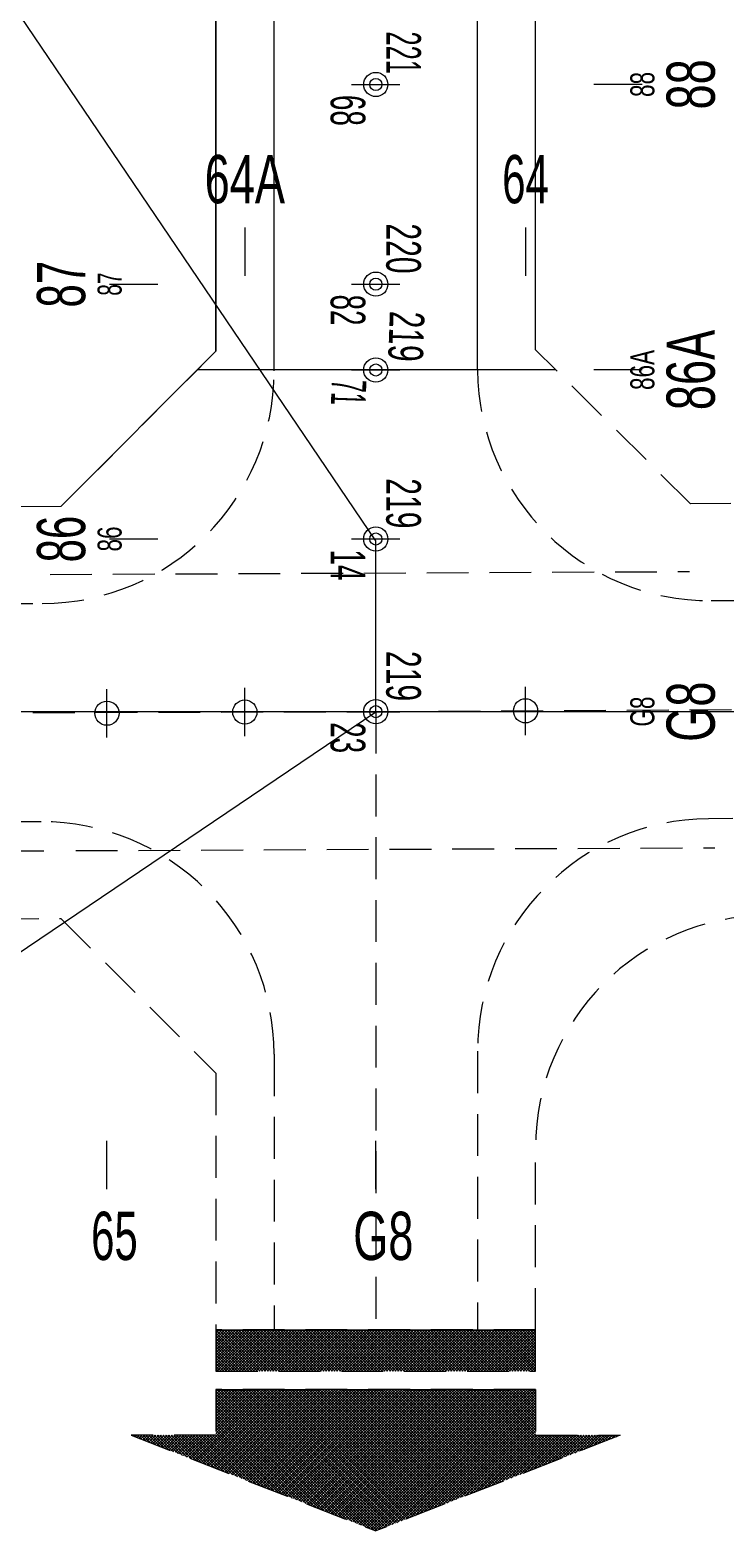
# Model space of a CAD drawing. Header units: metres. Extents: x 69935 to 70534, y 9700 to 9872.
# Drawn here: x 70262 to 70297.9, y 9699.6 to 9777.1 of the extents above; entities that cross this region are included whole.
import ezdxf
from ezdxf.enums import TextEntityAlignment as Align

# ---------------------------------------------------------------- set-up
doc = ezdxf.new("R2010")
doc.units = ezdxf.units.M
doc.header["$LTSCALE"] = 0.72
doc.linetypes.add('MEDIUM_DASHED', pattern=[4.5, 3, -1.5])
for name, color, linetype, lineweight in [('19', 7, 'Continuous', 13), ('2', 7, 'MEDIUM_DASHED', 13), ('22', 7, 'Continuous', 13), ('23', 7, 'Continuous', 13), ('24', 7, 'Continuous', 13), ('25', 7, 'MEDIUM_DASHED', 13), ('3', 7, 'Continuous', 13), ('32', 7, 'Continuous', 13), ('38', 7, 'Continuous', 13), ('39', 7, 'Continuous', 13), ('40', 7, 'Continuous', 13)]:
    doc.layers.add(name, color=color, linetype=linetype, lineweight=lineweight)
doc.layers.add('31', color=7, linetype='Continuous')

msp = doc.modelspace()

# ---------------------------------------------------------------- linework, layer by layer
at = {"layer": '19'}
for p, q in [((70278.59, 9774.27), (70281.09, 9774.27)), ((70278.59, 9763.97), (70281.09, 9763.97)), ((70278.59, 9759.54), (70281.09, 9759.54)), ((70278.59, 9750.82), (70281.09, 9750.82)), ((70265.96, 9740.58), (70265.96, 9743.08)), ((70273.08, 9740.64), (70273.08, 9743.14)), ((70287.57, 9740.7), (70287.57, 9743.2)), ((70278.59, 9741.91), (70281.09, 9741.91))]:
    msp.add_line(p, q, dxfattribs=at)
for centre in [(70279.8411, 9774.2686), (70279.8411, 9763.9686), (70279.8411, 9759.5386), (70279.8411, 9750.8186), (70287.5711, 9741.9545), (70265.9611, 9741.8309), (70273.0811, 9741.8905), (70279.8411, 9741.9086)]:
    msp.add_circle(centre, 0.625, dxfattribs=at)
at = {"layer": '2', "linetype": 'Continuous'}
msp.add_lwpolyline([(70236.12, 9712.39), (70279.84, 9741.91), (70279.84, 9750.72), (70229.53, 9824.97), (70292.82, 9844.52), (70443.42, 9845.11)], dxfattribs=at)
at = {"layer": '22', "linetype": 'MEDIUM_DASHED'}
for p, q in [((70279.84, 9741.91), (70279.84, 9710.01)), ((70271.59, 9710.01), (70288.09, 9710.01))]:
    msp.add_line(p, q, dxfattribs=at)
at = {"layer": '22'}
for p, q in [((70273.73, 9707.88), (70271.59, 9710.01)), ((70271.59, 9707.97), (70273.63, 9710.01)), ((70271.59, 9708.11), (70273.49, 9710.01)), ((70271.59, 9708.26), (70273.34, 9710.01)), ((70271.59, 9708.4), (70273.2, 9710.01)), ((70271.59, 9708.54), (70273.06, 9710.01)), ((70271.59, 9708.69), (70272.91, 9710.01)), ((70271.59, 9708.83), (70272.77, 9710.01)), ((70271.59, 9708.97), (70272.62, 9710.01)), ((70271.59, 9709.12), (70272.48, 9710.01)), ((70271.59, 9709.26), (70272.34, 9710.01)), ((70271.59, 9709.4), (70272.19, 9710.01)), ((70271.59, 9709.55), (70272.05, 9710.01)), ((70271.59, 9709.69), (70271.91, 9710.01)), ((70271.59, 9709.83), (70271.76, 9710.01)), ((70271.59, 9709.98), (70271.62, 9710.01)), ((70273.58, 9707.88), (70271.59, 9709.87)), ((70273.44, 9707.88), (70271.59, 9709.72)), ((70273.29, 9707.88), (70271.59, 9709.58)), ((70273.15, 9707.88), (70271.59, 9709.44)), ((70273.01, 9707.88), (70271.59, 9709.29)), ((70271.64, 9707.88), (70273.77, 9710.01)), ((70273.87, 9707.88), (70271.74, 9710.01)), ((70271.79, 9707.88), (70273.92, 9710.01)), ((70274.01, 9707.88), (70271.88, 9710.01)), ((70271.93, 9707.88), (70274.06, 9710.01)), ((70274.16, 9707.88), (70272.03, 9710.01)), ((70272.07, 9707.88), (70274.2, 9710.01)), ((70274.3, 9707.88), (70272.17, 9710.01)), ((70272.22, 9707.88), (70274.35, 9710.01)), ((70274.44, 9707.88), (70272.31, 9710.01)), ((70272.36, 9707.88), (70274.49, 9710.01)), ((70274.59, 9707.88), (70272.46, 9710.01)), ((70272.5, 9707.88), (70274.63, 9710.01)), ((70274.73, 9707.88), (70272.6, 9710.01)), ((70272.65, 9707.88), (70274.78, 9710.01)), ((70274.87, 9707.88), (70272.74, 9710.01)), ((70272.79, 9707.88), (70274.92, 9710.01)), ((70275.02, 9707.88), (70272.89, 9710.01)), ((70272.93, 9707.88), (70275.07, 9710.01)), ((70275.16, 9707.88), (70273.03, 9710.01)), ((70273.08, 9707.88), (70275.21, 9710.01)), ((70275.3, 9707.88), (70273.17, 9710.01)), ((70273.22, 9707.88), (70275.35, 9710.01)), ((70275.45, 9707.88), (70273.32, 9710.01)), ((70273.37, 9707.88), (70275.5, 9710.01)), ((70275.59, 9707.88), (70273.46, 9710.01)), ((70273.51, 9707.88), (70275.64, 9710.01)), ((70275.74, 9707.88), (70273.6, 9710.01)), ((70273.65, 9707.88), (70275.78, 9710.01)), ((70275.88, 9707.88), (70273.75, 9710.01)), ((70273.8, 9707.88), (70275.93, 9710.01)), ((70276.02, 9707.88), (70273.89, 9710.01)), ((70273.94, 9707.88), (70276.07, 9710.01)), ((70276.17, 9707.88), (70274.04, 9710.01)), ((70274.08, 9707.88), (70276.21, 9710.01)), ((70276.31, 9707.88), (70274.18, 9710.01)), ((70274.23, 9707.88), (70276.36, 9710.01)), ((70276.45, 9707.88), (70274.32, 9710.01)), ((70274.37, 9707.88), (70276.5, 9710.01)), ((70276.6, 9707.88), (70274.47, 9710.01)), ((70274.51, 9707.88), (70276.64, 9710.01)), ((70276.74, 9707.88), (70274.61, 9710.01)), ((70274.66, 9707.88), (70276.79, 9710.01)), ((70276.88, 9707.88), (70274.75, 9710.01)), ((70274.8, 9707.88), (70276.93, 9710.01)), ((70277.03, 9707.88), (70274.9, 9710.01)), ((70274.94, 9707.88), (70277.08, 9710.01)), ((70277.17, 9707.88), (70275.04, 9710.01)), ((70275.09, 9707.88), (70277.22, 9710.01)), ((70277.31, 9707.88), (70275.18, 9710.01)), ((70275.23, 9707.88), (70277.36, 9710.01)), ((70277.46, 9707.88), (70275.33, 9710.01)), ((70275.38, 9707.88), (70277.51, 9710.01)), ((70277.6, 9707.88), (70275.47, 9710.01)), ((70275.52, 9707.88), (70277.65, 9710.01)), ((70277.75, 9707.88), (70275.61, 9710.01)), ((70275.66, 9707.88), (70277.79, 9710.01)), ((70277.89, 9707.88), (70275.76, 9710.01)), ((70275.81, 9707.88), (70277.94, 9710.01)), ((70278.03, 9707.88), (70275.9, 9710.01)), ((70275.95, 9707.88), (70278.08, 9710.01)), ((70278.18, 9707.88), (70276.05, 9710.01)), ((70276.09, 9707.88), (70278.22, 9710.01)), ((70278.32, 9707.88), (70276.19, 9710.01)), ((70276.24, 9707.88), (70278.37, 9710.01)), ((70278.46, 9707.88), (70276.33, 9710.01)), ((70276.38, 9707.88), (70278.51, 9710.01)), ((70278.61, 9707.88), (70276.48, 9710.01)), ((70276.52, 9707.88), (70278.65, 9710.01)), ((70278.75, 9707.88), (70276.62, 9710.01)), ((70276.67, 9707.88), (70278.8, 9710.01)), ((70278.89, 9707.88), (70276.76, 9710.01)), ((70276.81, 9707.88), (70278.94, 9710.01)), ((70279.04, 9707.88), (70276.91, 9710.01)), ((70276.95, 9707.88), (70279.09, 9710.01)), ((70279.18, 9707.88), (70277.05, 9710.01)), ((70277.1, 9707.88), (70279.23, 9710.01)), ((70279.32, 9707.88), (70277.19, 9710.01)), ((70277.24, 9707.88), (70279.37, 9710.01)), ((70279.47, 9707.88), (70277.34, 9710.01)), ((70277.39, 9707.88), (70279.52, 9710.01)), ((70279.61, 9707.88), (70277.48, 9710.01)), ((70277.53, 9707.88), (70279.66, 9710.01)), ((70279.76, 9707.88), (70277.62, 9710.01)), ((70277.67, 9707.88), (70279.8, 9710.01)), ((70279.9, 9707.88), (70277.77, 9710.01)), ((70277.82, 9707.88), (70279.95, 9710.01)), ((70280.04, 9707.88), (70277.91, 9710.01)), ((70277.96, 9707.88), (70280.09, 9710.01)), ((70280.19, 9707.88), (70278.06, 9710.01)), ((70278.1, 9707.88), (70280.23, 9710.01)), ((70280.33, 9707.88), (70278.2, 9710.01)), ((70278.25, 9707.88), (70280.38, 9710.01)), ((70280.47, 9707.88), (70278.34, 9710.01)), ((70278.39, 9707.88), (70280.52, 9710.01)), ((70280.62, 9707.88), (70278.49, 9710.01)), ((70278.53, 9707.88), (70280.66, 9710.01)), ((70280.76, 9707.88), (70278.63, 9710.01)), ((70278.68, 9707.88), (70280.81, 9710.01)), ((70280.9, 9707.88), (70278.77, 9710.01)), ((70278.82, 9707.88), (70280.95, 9710.01)), ((70281.05, 9707.88), (70278.92, 9710.01)), ((70278.96, 9707.88), (70281.1, 9710.01)), ((70281.19, 9707.88), (70279.06, 9710.01)), ((70279.11, 9707.88), (70281.24, 9710.01)), ((70281.33, 9707.88), (70279.2, 9710.01)), ((70279.25, 9707.88), (70281.38, 9710.01)), ((70281.48, 9707.88), (70279.35, 9710.01)), ((70279.4, 9707.88), (70281.53, 9710.01)), ((70281.62, 9707.88), (70279.49, 9710.01)), ((70279.54, 9707.88), (70281.67, 9710.01)), ((70281.77, 9707.88), (70279.63, 9710.01)), ((70279.68, 9707.88), (70281.81, 9710.01)), ((70281.91, 9707.88), (70279.78, 9710.01)), ((70279.83, 9707.88), (70281.96, 9710.01)), ((70282.05, 9707.88), (70279.92, 9710.01)), ((70279.97, 9707.88), (70282.1, 9710.01)), ((70282.2, 9707.88), (70280.07, 9710.01)), ((70280.11, 9707.88), (70282.24, 9710.01)), ((70282.34, 9707.88), (70280.21, 9710.01)), ((70280.26, 9707.88), (70282.39, 9710.01)), ((70282.48, 9707.88), (70280.35, 9710.01)), ((70280.4, 9707.88), (70282.53, 9710.01)), ((70282.63, 9707.88), (70280.5, 9710.01)), ((70280.54, 9707.88), (70282.67, 9710.01)), ((70282.77, 9707.88), (70280.64, 9710.01)), ((70280.69, 9707.88), (70282.82, 9710.01)), ((70282.91, 9707.88), (70280.78, 9710.01)), ((70280.83, 9707.88), (70282.96, 9710.01)), ((70283.06, 9707.88), (70280.93, 9710.01)), ((70280.97, 9707.88), (70283.11, 9710.01)), ((70283.2, 9707.88), (70281.07, 9710.01)), ((70281.12, 9707.88), (70283.25, 9710.01)), ((70283.34, 9707.88), (70281.21, 9710.01)), ((70281.26, 9707.88), (70283.39, 9710.01)), ((70283.49, 9707.88), (70281.36, 9710.01)), ((70281.41, 9707.88), (70283.54, 9710.01)), ((70283.63, 9707.88), (70281.5, 9710.01)), ((70281.55, 9707.88), (70283.68, 9710.01)), ((70283.78, 9707.88), (70281.64, 9710.01)), ((70281.69, 9707.88), (70283.82, 9710.01)), ((70283.92, 9707.88), (70281.79, 9710.01)), ((70281.84, 9707.88), (70283.97, 9710.01)), ((70284.06, 9707.88), (70281.93, 9710.01)), ((70281.98, 9707.88), (70284.11, 9710.01)), ((70284.21, 9707.88), (70282.08, 9710.01)), ((70282.12, 9707.88), (70284.25, 9710.01)), ((70284.35, 9707.88), (70282.22, 9710.01)), ((70282.27, 9707.88), (70284.4, 9710.01)), ((70284.49, 9707.88), (70282.36, 9710.01)), ((70282.41, 9707.88), (70284.54, 9710.01)), ((70284.64, 9707.88), (70282.51, 9710.01)), ((70282.55, 9707.88), (70284.68, 9710.01)), ((70284.78, 9707.88), (70282.65, 9710.01)), ((70282.7, 9707.88), (70284.83, 9710.01)), ((70284.92, 9707.88), (70282.79, 9710.01)), ((70282.84, 9707.88), (70284.97, 9710.01)), ((70285.07, 9707.88), (70282.94, 9710.01)), ((70282.98, 9707.88), (70285.12, 9710.01)), ((70285.21, 9707.88), (70283.08, 9710.01)), ((70283.13, 9707.88), (70285.26, 9710.01)), ((70285.35, 9707.88), (70283.22, 9710.01)), ((70283.27, 9707.88), (70285.4, 9710.01)), ((70285.5, 9707.88), (70283.37, 9710.01)), ((70283.42, 9707.88), (70285.55, 9710.01)), ((70285.64, 9707.88), (70283.51, 9710.01)), ((70283.56, 9707.88), (70285.69, 9710.01)), ((70285.79, 9707.88), (70283.65, 9710.01)), ((70283.7, 9707.88), (70285.83, 9710.01)), ((70285.93, 9707.88), (70283.8, 9710.01)), ((70283.85, 9707.88), (70285.98, 9710.01)), ((70286.07, 9707.88), (70283.94, 9710.01)), ((70283.99, 9707.88), (70286.12, 9710.01)), ((70286.22, 9707.88), (70284.09, 9710.01)), ((70284.13, 9707.88), (70286.26, 9710.01)), ((70286.36, 9707.88), (70284.23, 9710.01)), ((70284.28, 9707.88), (70286.41, 9710.01)), ((70286.5, 9707.88), (70284.37, 9710.01)), ((70284.42, 9707.88), (70286.55, 9710.01)), ((70286.65, 9707.88), (70284.52, 9710.01)), ((70284.56, 9707.88), (70286.69, 9710.01)), ((70286.79, 9707.88), (70284.66, 9710.01)), ((70284.71, 9707.88), (70286.84, 9710.01)), ((70286.93, 9707.88), (70284.8, 9710.01)), ((70284.85, 9707.88), (70286.98, 9710.01)), ((70287.08, 9707.88), (70284.95, 9710.01)), ((70284.99, 9707.88), (70287.13, 9710.01)), ((70287.22, 9707.88), (70285.09, 9710.01)), ((70285.14, 9707.88), (70287.27, 9710.01)), ((70287.36, 9707.88), (70285.23, 9710.01)), ((70285.28, 9707.88), (70287.41, 9710.01)), ((70287.51, 9707.88), (70285.38, 9710.01)), ((70285.43, 9707.88), (70287.56, 9710.01)), ((70287.65, 9707.88), (70285.52, 9710.01)), ((70285.57, 9707.88), (70287.7, 9710.01)), ((70287.8, 9707.88), (70285.66, 9710.01)), ((70285.71, 9707.88), (70287.84, 9710.01)), ((70287.94, 9707.88), (70285.81, 9710.01)), ((70285.86, 9707.88), (70287.99, 9710.01)), ((70288.08, 9707.88), (70285.95, 9710.01)), ((70286, 9707.88), (70288.09, 9709.97)), ((70288.09, 9708.01), (70286.1, 9710.01)), ((70286.14, 9707.88), (70288.09, 9709.82)), ((70288.09, 9708.15), (70286.24, 9710.01)), ((70286.29, 9707.88), (70288.09, 9709.68)), ((70288.09, 9708.3), (70286.38, 9710.01)), ((70286.43, 9707.88), (70288.09, 9709.54)), ((70288.09, 9708.44), (70286.53, 9710.01)), ((70286.57, 9707.88), (70288.09, 9709.39)), ((70288.09, 9708.59), (70286.67, 9710.01)), ((70288.09, 9708.73), (70286.81, 9710.01)), ((70288.09, 9708.87), (70286.96, 9710.01)), ((70288.09, 9709.02), (70287.1, 9710.01)), ((70288.09, 9709.16), (70287.24, 9710.01)), ((70288.09, 9709.3), (70287.39, 9710.01)), ((70288.09, 9709.45), (70287.53, 9710.01)), ((70288.09, 9709.59), (70287.67, 9710.01)), ((70288.09, 9709.73), (70287.82, 9710.01)), ((70288.09, 9709.88), (70287.96, 9710.01)), ((70272.86, 9707.88), (70271.59, 9709.15)), ((70272.72, 9707.88), (70271.59, 9709)), ((70272.58, 9707.88), (70271.59, 9708.86)), ((70272.43, 9707.88), (70271.59, 9708.72)), ((70272.29, 9707.88), (70271.59, 9708.57)), ((70286.72, 9707.88), (70288.09, 9709.25)), ((70286.86, 9707.88), (70288.09, 9709.11)), ((70287, 9707.88), (70288.09, 9708.96)), ((70287.15, 9707.88), (70288.09, 9708.82)), ((70287.29, 9707.88), (70288.09, 9708.67)), ((70287.44, 9707.88), (70288.09, 9708.53)), ((70272.15, 9707.88), (70271.59, 9708.43)), ((70272, 9707.88), (70271.59, 9708.29)), ((70271.86, 9707.88), (70271.59, 9708.14)), ((70271.72, 9707.88), (70271.59, 9708)), ((70287.58, 9707.88), (70288.09, 9708.39)), ((70287.72, 9707.88), (70288.09, 9708.24)), ((70287.87, 9707.88), (70288.09, 9708.1)), ((70288.01, 9707.88), (70288.09, 9707.96)), ((70270.41, 9703.34), (70274.01, 9706.94)), ((70270.51, 9703.3), (70274.15, 9706.94)), ((70270.61, 9703.26), (70274.29, 9706.94)), ((70270.71, 9703.22), (70274.44, 9706.94)), ((70270.82, 9703.17), (70274.58, 9706.94)), ((70270.92, 9703.13), (70274.72, 9706.94)), ((70271.02, 9703.09), (70274.87, 9706.94)), ((70271.13, 9703.05), (70275.01, 9706.94)), ((70271.23, 9703.01), (70275.15, 9706.94)), ((70271.33, 9702.97), (70275.3, 9706.94)), ((70271.44, 9702.93), (70275.44, 9706.94)), ((70271.54, 9702.89), (70275.59, 9706.94)), ((70271.59, 9704.67), (70273.86, 9706.94)), ((70271.59, 9704.81), (70273.72, 9706.94)), ((70271.59, 9704.95), (70273.58, 9706.94)), ((70271.59, 9705.1), (70273.43, 9706.94)), ((70271.59, 9705.24), (70273.29, 9706.94)), ((70271.59, 9705.38), (70273.14, 9706.94)), ((70271.59, 9705.53), (70273, 9706.94)), ((70271.59, 9705.67), (70272.86, 9706.94)), ((70271.59, 9705.81), (70272.71, 9706.94)), ((70271.59, 9705.96), (70272.57, 9706.94)), ((70271.59, 9706.1), (70272.43, 9706.94)), ((70271.59, 9706.25), (70272.28, 9706.94)), ((70271.59, 9706.39), (70272.14, 9706.94)), ((70271.59, 9706.53), (70272, 9706.94)), ((70271.59, 9706.68), (70271.85, 9706.94)), ((70271.59, 9706.82), (70271.71, 9706.94)), ((70271.64, 9702.85), (70275.73, 9706.94)), ((70278.36, 9700.22), (70271.65, 9706.94)), ((70271.75, 9702.81), (70275.87, 9706.94)), ((70278.6, 9700.13), (70271.79, 9706.94)), ((70271.85, 9702.77), (70276.02, 9706.94)), ((70278.84, 9700.04), (70271.94, 9706.94)), ((70271.95, 9702.73), (70276.16, 9706.94)), ((70272.06, 9702.69), (70276.3, 9706.94)), ((70279.07, 9699.95), (70272.08, 9706.94)), ((70272.16, 9702.65), (70276.45, 9706.94)), ((70279.31, 9699.85), (70272.22, 9706.94)), ((70272.26, 9702.61), (70276.59, 9706.94)), ((70279.54, 9699.76), (70272.37, 9706.94)), ((70272.37, 9702.57), (70276.73, 9706.94)), ((70272.47, 9702.53), (70276.88, 9706.94)), ((70279.78, 9699.67), (70272.51, 9706.94)), ((70272.57, 9702.49), (70277.02, 9706.94)), ((70279.92, 9699.67), (70272.65, 9706.94)), ((70272.68, 9702.45), (70277.17, 9706.94)), ((70272.78, 9702.41), (70277.31, 9706.94)), ((70280.02, 9699.71), (70272.8, 9706.94)), ((70272.88, 9702.37), (70277.45, 9706.94)), ((70280.12, 9699.75), (70272.94, 9706.94)), ((70272.99, 9702.33), (70277.6, 9706.94)), ((70280.23, 9699.79), (70273.08, 9706.94)), ((70273.09, 9702.29), (70277.74, 9706.94)), ((70273.19, 9702.25), (70277.88, 9706.94)), ((70280.33, 9699.84), (70273.23, 9706.94)), ((70273.29, 9702.21), (70278.03, 9706.94)), ((70280.43, 9699.88), (70273.37, 9706.94)), ((70273.4, 9702.17), (70278.17, 9706.94)), ((70273.5, 9702.12), (70278.31, 9706.94)), ((70280.54, 9699.92), (70273.51, 9706.94)), ((70273.6, 9702.08), (70278.46, 9706.94)), ((70280.64, 9699.96), (70273.66, 9706.94)), ((70273.71, 9702.04), (70278.6, 9706.94)), ((70280.74, 9700), (70273.8, 9706.94)), ((70273.81, 9702), (70278.74, 9706.94)), ((70273.91, 9701.96), (70278.89, 9706.94)), ((70280.85, 9700.04), (70273.95, 9706.94)), ((70274.02, 9701.92), (70279.03, 9706.94)), ((70280.95, 9700.08), (70274.09, 9706.94)), ((70274.12, 9701.88), (70279.18, 9706.94)), ((70274.22, 9701.84), (70279.32, 9706.94)), ((70281.05, 9700.12), (70274.23, 9706.94)), ((70274.33, 9701.8), (70279.46, 9706.94)), ((70281.16, 9700.16), (70274.38, 9706.94)), ((70274.43, 9701.76), (70279.61, 9706.94)), ((70281.26, 9700.2), (70274.52, 9706.94)), ((70274.53, 9701.72), (70279.75, 9706.94)), ((70274.64, 9701.68), (70279.89, 9706.94)), ((70281.36, 9700.24), (70274.66, 9706.94)), ((70274.74, 9701.64), (70280.04, 9706.94)), ((70281.47, 9700.28), (70274.81, 9706.94)), ((70274.84, 9701.6), (70280.18, 9706.94)), ((70281.57, 9700.32), (70274.95, 9706.94)), ((70274.95, 9701.56), (70280.32, 9706.94)), ((70275.05, 9701.52), (70280.47, 9706.94)), ((70281.67, 9700.36), (70275.09, 9706.94)), ((70275.15, 9701.48), (70280.61, 9706.94)), ((70281.77, 9700.4), (70275.24, 9706.94)), ((70275.26, 9701.44), (70280.75, 9706.94)), ((70275.36, 9701.4), (70280.9, 9706.94)), ((70281.88, 9700.44), (70275.38, 9706.94)), ((70275.46, 9701.36), (70281.04, 9706.94)), ((70281.98, 9700.48), (70275.52, 9706.94)), ((70275.56, 9701.32), (70281.19, 9706.94)), ((70282.08, 9700.52), (70275.67, 9706.94)), ((70275.67, 9701.28), (70281.33, 9706.94)), ((70275.77, 9701.24), (70281.47, 9706.94)), ((70282.19, 9700.56), (70275.81, 9706.94)), ((70275.87, 9701.2), (70281.62, 9706.94)), ((70282.29, 9700.6), (70275.96, 9706.94)), ((70275.98, 9701.16), (70281.76, 9706.94)), ((70276.08, 9701.12), (70281.9, 9706.94)), ((70282.39, 9700.64), (70276.1, 9706.94)), ((70276.18, 9701.07), (70282.05, 9706.94)), ((70282.5, 9700.68), (70276.24, 9706.94)), ((70276.29, 9701.03), (70282.19, 9706.94)), ((70282.6, 9700.72), (70276.39, 9706.94)), ((70276.39, 9700.99), (70282.33, 9706.94)), ((70276.49, 9700.95), (70282.48, 9706.94)), ((70282.7, 9700.76), (70276.53, 9706.94)), ((70276.6, 9700.91), (70282.62, 9706.94)), ((70282.81, 9700.8), (70276.67, 9706.94)), ((70276.7, 9700.87), (70282.76, 9706.94)), ((70276.8, 9700.83), (70282.91, 9706.94)), ((70282.91, 9700.84), (70276.82, 9706.94)), ((70276.91, 9700.79), (70283.05, 9706.94)), ((70283.01, 9700.89), (70276.96, 9706.94)), ((70277.01, 9700.75), (70283.2, 9706.94)), ((70283.12, 9700.93), (70277.1, 9706.94)), ((70277.11, 9700.71), (70283.34, 9706.94)), ((70277.22, 9700.67), (70283.48, 9706.94)), ((70283.22, 9700.97), (70277.25, 9706.94)), ((70277.32, 9700.63), (70283.63, 9706.94)), ((70283.32, 9701.01), (70277.39, 9706.94)), ((70277.42, 9700.59), (70283.77, 9706.94)), ((70283.43, 9701.05), (70277.53, 9706.94)), ((70277.53, 9700.55), (70283.91, 9706.94)), ((70277.63, 9700.51), (70284.06, 9706.94)), ((70283.53, 9701.09), (70277.68, 9706.94)), ((70277.73, 9700.47), (70284.2, 9706.94)), ((70283.63, 9701.13), (70277.82, 9706.94)), ((70277.84, 9700.43), (70284.34, 9706.94)), ((70277.94, 9700.39), (70284.49, 9706.94)), ((70283.74, 9701.17), (70277.97, 9706.94)), ((70278.04, 9700.35), (70284.63, 9706.94)), ((70283.84, 9701.21), (70278.11, 9706.94)), ((70278.14, 9700.31), (70284.77, 9706.94)), ((70283.94, 9701.25), (70278.25, 9706.94)), ((70278.25, 9700.27), (70284.92, 9706.94)), ((70278.35, 9700.23), (70285.06, 9706.94)), ((70284.04, 9701.29), (70278.4, 9706.94)), ((70278.45, 9700.19), (70285.21, 9706.94)), ((70284.15, 9701.33), (70278.54, 9706.94)), ((70278.56, 9700.15), (70285.35, 9706.94)), ((70278.66, 9700.11), (70285.49, 9706.94)), ((70284.25, 9701.37), (70278.68, 9706.94)), ((70278.76, 9700.07), (70285.64, 9706.94)), ((70284.35, 9701.41), (70278.83, 9706.94)), ((70278.87, 9700.03), (70285.78, 9706.94)), ((70284.46, 9701.45), (70278.97, 9706.94)), ((70278.97, 9699.98), (70285.92, 9706.94)), ((70279.07, 9699.94), (70286.07, 9706.94)), ((70284.56, 9701.49), (70279.11, 9706.94)), ((70279.18, 9699.9), (70286.21, 9706.94)), ((70284.66, 9701.53), (70279.26, 9706.94)), ((70279.28, 9699.86), (70286.35, 9706.94)), ((70279.38, 9699.82), (70286.5, 9706.94)), ((70284.77, 9701.57), (70279.4, 9706.94)), ((70279.49, 9699.78), (70286.64, 9706.94)), ((70284.87, 9701.61), (70279.54, 9706.94)), ((70279.59, 9699.74), (70286.78, 9706.94)), ((70284.97, 9701.65), (70279.69, 9706.94)), ((70279.69, 9699.7), (70286.93, 9706.94)), ((70279.8, 9699.66), (70287.07, 9706.94)), ((70285.08, 9701.69), (70279.83, 9706.94)), ((70279.97, 9699.7), (70287.22, 9706.94)), ((70285.18, 9701.73), (70279.98, 9706.94)), ((70285.28, 9701.77), (70280.12, 9706.94)), ((70280.21, 9699.79), (70287.36, 9706.94)), ((70285.39, 9701.81), (70280.26, 9706.94)), ((70285.49, 9701.85), (70280.41, 9706.94)), ((70280.45, 9699.88), (70287.5, 9706.94)), ((70285.59, 9701.89), (70280.55, 9706.94)), ((70280.68, 9699.97), (70287.65, 9706.94)), ((70285.7, 9701.94), (70280.69, 9706.94)), ((70285.8, 9701.98), (70280.84, 9706.94)), ((70280.92, 9700.06), (70287.79, 9706.94)), ((70285.9, 9702.02), (70280.98, 9706.94)), ((70286.01, 9702.06), (70281.12, 9706.94)), ((70281.15, 9700.16), (70287.93, 9706.94)), ((70286.11, 9702.1), (70281.27, 9706.94)), ((70281.39, 9700.25), (70288.08, 9706.94)), ((70286.21, 9702.14), (70281.41, 9706.94)), ((70286.32, 9702.18), (70281.55, 9706.94)), ((70286.42, 9702.22), (70281.7, 9706.94)), ((70286.52, 9702.26), (70281.84, 9706.94)), ((70286.62, 9702.3), (70281.99, 9706.94)), ((70286.73, 9702.34), (70282.13, 9706.94)), ((70286.83, 9702.38), (70282.27, 9706.94)), ((70286.93, 9702.42), (70282.42, 9706.94)), ((70287.04, 9702.46), (70282.56, 9706.94)), ((70287.14, 9702.5), (70282.7, 9706.94)), ((70287.24, 9702.54), (70282.85, 9706.94)), ((70287.35, 9702.58), (70282.99, 9706.94)), ((70287.45, 9702.62), (70283.13, 9706.94)), ((70287.55, 9702.66), (70283.28, 9706.94)), ((70287.66, 9702.7), (70283.42, 9706.94)), ((70287.76, 9702.74), (70283.57, 9706.94)), ((70287.86, 9702.78), (70283.71, 9706.94)), ((70287.97, 9702.82), (70283.85, 9706.94)), ((70288.07, 9702.86), (70284, 9706.94)), ((70288.17, 9702.9), (70284.14, 9706.94)), ((70288.28, 9702.94), (70284.28, 9706.94)), ((70288.38, 9702.98), (70284.43, 9706.94)), ((70288.48, 9703.03), (70284.57, 9706.94)), ((70288.59, 9703.07), (70284.71, 9706.94)), ((70288.69, 9703.11), (70284.86, 9706.94)), ((70288.79, 9703.15), (70285, 9706.94)), ((70288.9, 9703.19), (70285.14, 9706.94)), ((70289, 9703.23), (70285.29, 9706.94)), ((70289.1, 9703.27), (70285.43, 9706.94)), ((70289.2, 9703.31), (70285.58, 9706.94)), ((70289.31, 9703.35), (70285.72, 9706.94)), ((70288.09, 9704.71), (70285.86, 9706.94)), ((70288.09, 9704.85), (70286.01, 9706.94)), ((70288.09, 9705), (70286.15, 9706.94)), ((70288.09, 9705.14), (70286.29, 9706.94)), ((70288.09, 9705.28), (70286.44, 9706.94)), ((70288.09, 9705.43), (70286.58, 9706.94)), ((70288.09, 9705.57), (70286.72, 9706.94)), ((70288.09, 9705.71), (70286.87, 9706.94)), ((70288.09, 9705.86), (70287.01, 9706.94)), ((70288.09, 9706), (70287.15, 9706.94)), ((70288.09, 9706.14), (70287.3, 9706.94)), ((70288.09, 9706.29), (70287.44, 9706.94)), ((70288.09, 9706.43), (70287.59, 9706.94)), ((70288.09, 9706.58), (70287.73, 9706.94)), ((70288.09, 9706.72), (70287.87, 9706.94)), ((70288.09, 9706.86), (70288.02, 9706.94)), ((70278.13, 9700.31), (70271.59, 9706.85)), ((70277.89, 9700.41), (70271.59, 9706.71)), ((70277.66, 9700.5), (70271.59, 9706.56)), ((70277.42, 9700.59), (70271.59, 9706.42)), ((70277.18, 9700.68), (70271.59, 9706.28)), ((70281.62, 9700.34), (70288.09, 9706.81)), ((70281.86, 9700.43), (70288.09, 9706.66)), ((70282.1, 9700.53), (70288.09, 9706.52)), ((70282.33, 9700.62), (70288.09, 9706.38)), ((70282.57, 9700.71), (70288.09, 9706.23)), ((70276.95, 9700.78), (70271.59, 9706.13)), ((70276.71, 9700.87), (70271.59, 9705.99)), ((70276.48, 9700.96), (70271.59, 9705.85)), ((70276.24, 9701.05), (70271.59, 9705.7)), ((70276.01, 9701.14), (70271.59, 9705.56)), ((70275.77, 9701.24), (70271.59, 9705.42)), ((70282.8, 9700.8), (70288.09, 9706.09)), ((70283.04, 9700.9), (70288.09, 9705.95)), ((70283.28, 9700.99), (70288.09, 9705.8)), ((70283.51, 9701.08), (70288.09, 9705.66)), ((70283.75, 9701.17), (70288.09, 9705.52)), ((70275.53, 9701.33), (70271.59, 9705.27)), ((70275.3, 9701.42), (70271.59, 9705.13)), ((70275.06, 9701.51), (70271.59, 9704.98)), ((70274.83, 9701.61), (70271.59, 9704.84)), ((70274.59, 9701.7), (70271.59, 9704.7)), ((70283.98, 9701.26), (70288.09, 9705.37)), ((70284.22, 9701.36), (70288.09, 9705.23)), ((70284.46, 9701.45), (70288.09, 9705.09)), ((70284.69, 9701.54), (70288.09, 9704.94)), ((70284.93, 9701.63), (70288.09, 9704.8)), ((70285.16, 9701.73), (70288.09, 9704.65)), ((70267.28, 9704.56), (70267.26, 9704.58)), ((70267.31, 9704.55), (70267.34, 9704.58)), ((70267.51, 9704.47), (70267.4, 9704.58)), ((70267.41, 9704.51), (70267.49, 9704.58)), ((70267.52, 9704.47), (70267.63, 9704.58)), ((70267.75, 9704.38), (70267.54, 9704.58)), ((70267.62, 9704.43), (70267.77, 9704.58)), ((70267.99, 9704.28), (70267.69, 9704.58)), ((70267.72, 9704.39), (70267.92, 9704.58)), ((70268.22, 9704.19), (70267.83, 9704.58)), ((70267.83, 9704.35), (70268.06, 9704.58)), ((70267.93, 9704.31), (70268.2, 9704.58)), ((70268.46, 9704.1), (70267.97, 9704.58)), ((70268.03, 9704.27), (70268.35, 9704.58)), ((70268.69, 9704.01), (70268.12, 9704.58)), ((70268.13, 9704.22), (70268.49, 9704.58)), ((70268.24, 9704.18), (70268.64, 9704.58)), ((70268.93, 9703.91), (70268.26, 9704.58)), ((70268.34, 9704.14), (70268.78, 9704.58)), ((70269.16, 9703.82), (70268.4, 9704.58)), ((70268.44, 9704.1), (70268.92, 9704.58)), ((70269.4, 9703.73), (70268.55, 9704.58)), ((70268.55, 9704.06), (70269.07, 9704.58)), ((70268.65, 9704.02), (70269.21, 9704.58)), ((70269.64, 9703.64), (70268.69, 9704.58)), ((70268.75, 9703.98), (70269.35, 9704.58)), ((70269.87, 9703.54), (70268.84, 9704.58)), ((70268.86, 9703.94), (70269.5, 9704.58)), ((70268.96, 9703.9), (70269.64, 9704.58)), ((70270.11, 9703.45), (70268.98, 9704.58)), ((70269.06, 9703.86), (70269.78, 9704.58)), ((70270.34, 9703.36), (70269.12, 9704.58)), ((70269.17, 9703.82), (70269.93, 9704.58)), ((70270.58, 9703.27), (70269.27, 9704.58)), ((70269.27, 9703.78), (70270.07, 9704.58)), ((70269.37, 9703.74), (70270.21, 9704.58)), ((70270.82, 9703.18), (70269.41, 9704.58)), ((70269.48, 9703.7), (70270.36, 9704.58)), ((70271.05, 9703.08), (70269.55, 9704.58)), ((70269.58, 9703.66), (70270.5, 9704.58)), ((70269.68, 9703.62), (70270.65, 9704.58)), ((70271.29, 9702.99), (70269.7, 9704.58)), ((70269.79, 9703.58), (70270.79, 9704.58)), ((70271.52, 9702.9), (70269.84, 9704.58)), ((70269.89, 9703.54), (70270.93, 9704.58)), ((70271.76, 9702.81), (70269.98, 9704.58)), ((70269.99, 9703.5), (70271.08, 9704.58)), ((70270.1, 9703.46), (70271.22, 9704.58)), ((70272, 9702.71), (70270.13, 9704.58)), ((70270.2, 9703.42), (70271.36, 9704.58)), ((70272.23, 9702.62), (70270.27, 9704.58)), ((70270.3, 9703.38), (70271.51, 9704.58)), ((70272.47, 9702.53), (70270.41, 9704.58)), ((70272.7, 9702.44), (70270.56, 9704.58)), ((70272.94, 9702.34), (70270.7, 9704.58)), ((70273.17, 9702.25), (70270.85, 9704.58)), ((70273.41, 9702.16), (70270.99, 9704.58)), ((70273.65, 9702.07), (70271.13, 9704.58)), ((70273.88, 9701.98), (70271.28, 9704.58)), ((70274.12, 9701.88), (70271.42, 9704.58)), ((70274.35, 9701.79), (70271.56, 9704.58)), ((70285.4, 9701.82), (70288.16, 9704.58)), ((70285.63, 9701.91), (70288.31, 9704.58)), ((70285.87, 9702), (70288.45, 9704.58)), ((70286.11, 9702.1), (70288.59, 9704.58)), ((70286.34, 9702.19), (70288.74, 9704.58)), ((70286.58, 9702.28), (70288.88, 9704.58)), ((70286.81, 9702.37), (70289.02, 9704.58)), ((70287.05, 9702.46), (70289.17, 9704.58)), ((70287.29, 9702.56), (70289.31, 9704.58)), ((70287.52, 9702.65), (70289.45, 9704.58)), ((70287.76, 9702.74), (70289.6, 9704.58)), ((70287.99, 9702.83), (70289.74, 9704.58)), ((70289.41, 9703.39), (70288.22, 9704.58)), ((70288.23, 9702.93), (70289.88, 9704.58)), ((70289.51, 9703.43), (70288.36, 9704.58)), ((70288.47, 9703.02), (70290.03, 9704.58)), ((70289.62, 9703.47), (70288.51, 9704.58)), ((70289.72, 9703.51), (70288.65, 9704.58)), ((70288.7, 9703.11), (70290.17, 9704.58)), ((70289.82, 9703.55), (70288.79, 9704.58)), ((70289.93, 9703.59), (70288.94, 9704.58)), ((70288.94, 9703.2), (70290.32, 9704.58)), ((70290.03, 9703.63), (70289.08, 9704.58)), ((70289.17, 9703.3), (70290.46, 9704.58)), ((70290.13, 9703.67), (70289.22, 9704.58)), ((70290.24, 9703.71), (70289.37, 9704.58)), ((70289.41, 9703.39), (70290.6, 9704.58)), ((70290.34, 9703.75), (70289.51, 9704.58)), ((70289.64, 9703.48), (70290.75, 9704.58)), ((70290.44, 9703.79), (70289.65, 9704.58)), ((70290.55, 9703.83), (70289.8, 9704.58)), ((70289.88, 9703.57), (70290.89, 9704.58)), ((70290.65, 9703.87), (70289.94, 9704.58)), ((70290.75, 9703.91), (70290.08, 9704.58)), ((70290.12, 9703.66), (70291.03, 9704.58)), ((70290.86, 9703.95), (70290.23, 9704.58)), ((70290.35, 9703.76), (70291.18, 9704.58)), ((70290.96, 9703.99), (70290.37, 9704.58)), ((70291.06, 9704.03), (70290.52, 9704.58)), ((70290.59, 9703.85), (70291.32, 9704.58)), ((70291.17, 9704.08), (70290.66, 9704.58)), ((70291.27, 9704.12), (70290.8, 9704.58)), ((70290.82, 9703.94), (70291.46, 9704.58)), ((70291.37, 9704.16), (70290.95, 9704.58)), ((70291.06, 9704.03), (70291.61, 9704.58)), ((70291.47, 9704.2), (70291.09, 9704.58)), ((70291.58, 9704.24), (70291.23, 9704.58)), ((70291.3, 9704.13), (70291.75, 9704.58)), ((70291.68, 9704.28), (70291.38, 9704.58)), ((70291.78, 9704.32), (70291.52, 9704.58)), ((70291.53, 9704.22), (70291.89, 9704.58)), ((70291.89, 9704.36), (70291.66, 9704.58)), ((70291.77, 9704.31), (70292.04, 9704.58)), ((70291.99, 9704.4), (70291.81, 9704.58)), ((70292.09, 9704.44), (70291.95, 9704.58)), ((70292, 9704.4), (70292.18, 9704.58)), ((70292.2, 9704.48), (70292.09, 9704.58)), ((70292.3, 9704.52), (70292.24, 9704.58)), ((70292.24, 9704.5), (70292.33, 9704.58)), ((70292.4, 9704.56), (70292.38, 9704.58))]:
    msp.add_line(p, q, dxfattribs=at)
at = {"layer": '22', "linetype": 'MEDIUM_DASHED'}
for points in [[(69948.28, 9741.16), (69999.7, 9741.16), (70279.84, 9741.91), (70444.03, 9742.88)], [(70271.59, 9706.94), (70288.09, 9706.94), (70288.09, 9704.58)], [(70288.09, 9706.94), (70271.59, 9706.94), (70271.59, 9704.58)], [(70271.59, 9704.58), (70267.22, 9704.58), (70279.84, 9699.64)], [(70288.09, 9704.58), (70292.46, 9704.58), (70279.84, 9699.64)]]:
    msp.add_lwpolyline(points, dxfattribs=at)
msp.add_lwpolyline([(70271.59, 9707.88), (70288.09, 9707.88), (70288.09, 9710.01), (70271.59, 9710.01)], close=True, dxfattribs=at)
at = {"layer": '23'}
for p, q in [((70274.59, 9759.54), (70274.59, 9779.42)), ((70285.09, 9759.54), (70285.09, 9779.42)), ((70289.14, 9759.54), (70270.62, 9759.54))]:
    msp.add_line(p, q, dxfattribs=at)
at = {"layer": '23', "linetype": 'MEDIUM_DASHED'}
for p, q in [((70274.59, 9759.49), (70274.59, 9759.54)), ((70297.16, 9747.64), (70444, 9748.51)), ((70016.98, 9746.83), (70262.62, 9747.49)), ((70444.07, 9737.26), (70297.02, 9736.39)), ((70228.85, 9736.15), (70262.56, 9736.24)), ((70274.59, 9724.24), (70274.59, 9710.01)), ((70285.09, 9724.39), (70285.09, 9710.01))]:
    msp.add_line(p, q, dxfattribs=at)
for centre, start, end in [((70262.5911, 9759.4875), 270.15314, 0), ((70297.0911, 9759.6363), 180.46669, 270.34018), ((70297.0911, 9724.3857), 90.34018, 180), ((70262.5911, 9724.2374), 0, 90.15314)]:
    msp.add_arc(centre, 12, start, end, dxfattribs=at)
at = {"layer": '24'}
for p, q in [((70271.59, 9760.51), (70271.59, 9779.42)), ((70288.09, 9760.58), (70288.09, 9779.42))]:
    msp.add_line(p, q, dxfattribs=at)
at = {"layer": '24', "linetype": 'MEDIUM_DASHED'}
for p, q in [((70271.59, 9760.51), (70263.59, 9752.49)), ((70289.14, 9759.54), (70288.09, 9760.58)), ((70288.09, 9710.01), (70288.09, 9719.4))]:
    msp.add_line(p, q, dxfattribs=at)
for points in [[(70263.59, 9752.49), (70015.95, 9751.83), (70007.95, 9759.81)], [(70443.97, 9753.51), (70296.09, 9752.63), (70289.14, 9759.54)], [(70219.88, 9710.01), (70219.88, 9723.12), (70227.88, 9731.14), (70263.59, 9731.24), (70271.59, 9723.26), (70271.59, 9710.01)]]:
    msp.add_lwpolyline(points, dxfattribs=at)
msp.add_arc((70300.0911, 9719.4034), 12, 90.34018, 180, dxfattribs=at)
at = {"layer": '25'}
for p, q in [((70263.03, 9748.99), (70296.03, 9749.14)), ((70264.35, 9734.74), (70297.35, 9734.89)), ((70017.55, 9734.08), (70262.99, 9734.74))]:
    msp.add_line(p, q, dxfattribs=at)
at = {"layer": '3'}
for p, q in [((70293.59, 9774.27), (70291.09, 9774.27)), ((70273.08, 9766.89), (70273.08, 9764.39)), ((70287.57, 9766.89), (70287.57, 9764.39)), ((70266.09, 9763.97), (70268.59, 9763.97)), ((70293.59, 9759.54), (70291.09, 9759.54)), ((70266.09, 9750.82), (70268.59, 9750.82)), ((70293.59, 9741.91), (70291.09, 9741.91)), ((70265.96, 9717.27), (70265.96, 9719.77)), ((70279.84, 9717.27), (70279.84, 9719.77))]:
    msp.add_line(p, q, dxfattribs=at)
at = {"layer": '32'}
msp.add_lwpolyline([(70271.59, 9779.42), (70271.59, 9760.51), (70263.59, 9752.49), (70015.95, 9751.83), (70007.95, 9759.81)], dxfattribs=at)
at = {"layer": '38'}
for p, q in [((70292.34, 9774.27), (70291.09, 9774.27)), ((70267.34, 9763.97), (70268.59, 9763.97)), ((70292.34, 9759.54), (70291.09, 9759.54)), ((70267.34, 9750.82), (70268.59, 9750.82)), ((70292.34, 9741.91), (70291.09, 9741.91))]:
    msp.add_line(p, q, dxfattribs=at)
at = {"layer": '39'}
for p, q in [((70279.22, 9774.27), (70280.47, 9774.27)), ((70279.22, 9763.97), (70280.47, 9763.97)), ((70279.22, 9759.54), (70280.47, 9759.54)), ((70279.22, 9750.82), (70280.47, 9750.82)), ((70279.22, 9741.91), (70280.47, 9741.91))]:
    msp.add_line(p, q, dxfattribs=at)
for centre in [(70279.8411, 9774.2686), (70279.8411, 9763.9686), (70279.8411, 9759.5386), (70279.8411, 9750.8186), (70279.8411, 9741.9086)]:
    msp.add_circle(centre, 0.3125, dxfattribs=at)
at = {"layer": '40'}
msp.add_line((70301.62, 9741.91), (70249.65, 9741.91), dxfattribs=at)

# ---------------------------------------------------------------- texts
at = {"layer": '3'}
for s, width, p in [('88', 0.7, (70297.34, 9774.275)), ('87', 0.65, (70264.84, 9763.965)), ('86A', 0.7, (70297.34, 9759.54)), ('86', 0.65, (70264.84, 9750.815)), ('G8', 0.7, (70297.34, 9741.91))]:
    msp.add_text(s, height=2.49, rotation=90, dxfattribs=dict(at, width=width)).set_placement(p, align=Align.CENTER)
for s, width, p in [('64A', 0.7, (70273.08, 9768.14)), ('64', 0.65, (70287.57, 9768.14)), ('65', 0.65, (70266.35, 9713.62)), ('G8', 0.7, (70280.23, 9713.62))]:
    msp.add_text(s, height=2.49, dxfattribs=dict(at, width=width)).set_placement(p, align=Align.CENTER)
at = {"layer": '31'}
for s, rotation, width, p in [('221', 270, 0.55, (70280.38, 9774.81)), ('220', 270, 0.65, (70280.38, 9764.51)), ('219', 268.004, 0.65, (70280.4788, 9760.0023)), ('219', 270, 0.65, (70280.38, 9751.36)), ('219', 270, 0.65, (70280.38, 9742.45))]:
    msp.add_text(s, height=1.79, rotation=rotation, dxfattribs=dict(at, width=width)).set_placement(p, align=Align.RIGHT)
for s, rotation, width, p in [('68', 270, 0.6, (70277.51, 9773.73)), ('82', 270, 0.6, (70277.51, 9763.43)), ('71', 268.004, 0.5, (70277.57, 9759.08)), ('14', 270, 0.6, (70277.51, 9750.28)), ('23', 270, 0.6, (70277.51, 9741.37))]:
    msp.add_text(s, height=1.79, rotation=rotation, dxfattribs=dict(at, width=width)).set_placement(p)
at = {"layer": '38'}
for s, width, p in [('88', 0.7, (70294.22, 9774.27)), ('87', 0.65, (70266.72, 9763.97)), ('86A', 0.7, (70294.22, 9759.54)), ('86', 0.7, (70266.72, 9750.82)), ('G8', 0.7, (70294.22, 9741.915))]:
    msp.add_text(s, height=1.24, rotation=90, dxfattribs=dict(at, width=width)).set_placement(p, align=Align.CENTER)

doc.saveas('drawing.dxf')
